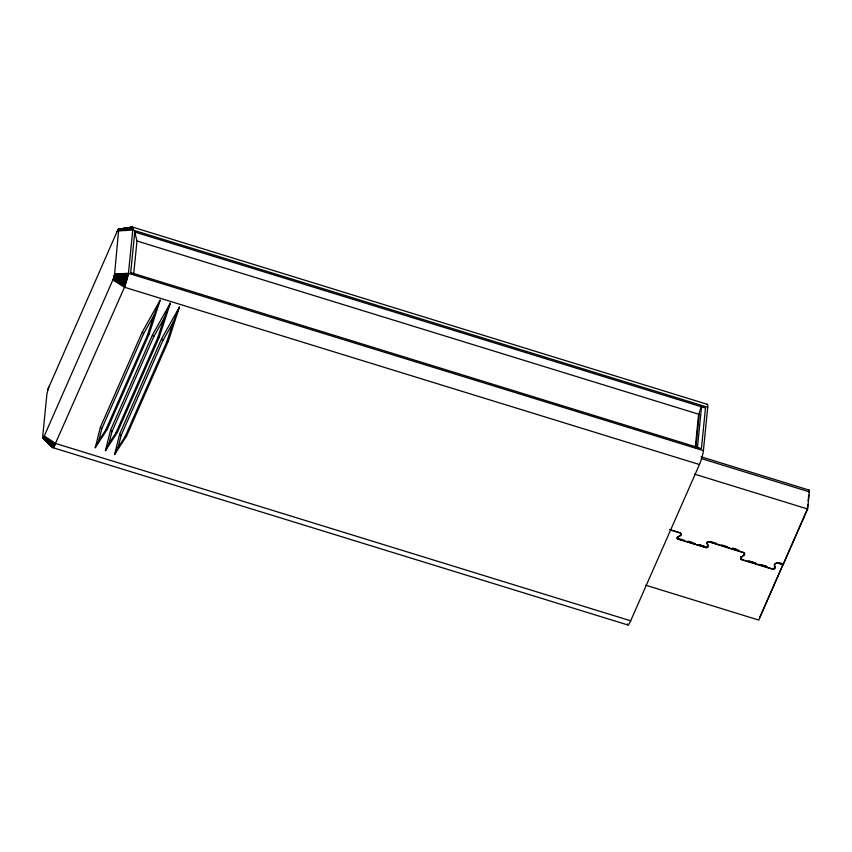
<?xml version="1.0" encoding="UTF-8"?>
<svg xmlns="http://www.w3.org/2000/svg" width="852" height="852" viewBox="0 0 852 852"><rect width="100%" height="100%" fill="white"/><g stroke="black" fill="none" stroke-linecap="round" stroke-linejoin="round"><path stroke-width="1.28" d="M42.706 438.12L44.283 435.99L113.518 278.455L114.615 273.982L118.705 229.177L116.937 231.84L48.042 389.076L46.881 394.284L42.6 437.672L52.92 447.673L627.86 624.974M131.325 227.814L132.614 227.207L132.859 229.007L128.46 273.311L124.935 286.197L53.878 446.97L52.92 447.673L42.813 438.194M773.893 568.412A2.162 1.704 5.7 0 0 774.905 567.624L775.086 566.868L774.819 568.39A2.162 1.704 5.7 0 1 772.86 569.328L741.591 559.668A1.96 1.544 5.7 0 1 740.75 557.613L744.403 554.428A2.428 1.906 5.7 0 0 743.913 552.788L708.885 541.84A1.587 1.246 5.7 0 0 707.107 543.214L708.3 546.27A2.375 1.874 5.7 0 1 706.361 547.751L677.755 539.028A1.555 1.225 5.7 0 1 677.457 537.058L680.599 535.375A2.194 1.736 5.7 0 0 679.875 532.905L670.716 530.04M130.707 272.597L134.765 232.021L705.477 408.012L701.43 448.589L130.707 272.597L132.113 274.131M133.647 274.387L136.98 240.999L134.765 232.021M678.011 539.135L677.841 538.262M708.161 545.259L708.087 546.025A2.141 1.683 5.7 0 1 706.063 547.58L678.096 538.965L678.181 538.187A1.321 1.044 5.7 0 1 677.755 537.985M695.392 446.288L698.597 414.189L136.98 240.999M695.818 448.067L699.471 411.42M697.458 447.364L701.515 406.787L699.982 410.259M627.445 623.909A12.12 1.853 -72.9 0 0 630.672 620.81L699.428 464.532A10.341 1.587 -72.9 0 0 703.401 450.601L707.724 407.288A13.43 2.055 -72.9 0 0 706.681 404.625M708.332 546.015L708.374 545.504M740.857 557.464L740.942 556.697M774.159 568.071A1.928 1.523 5.7 0 0 774.681 567.538L774.851 566.868L774.606 568.305A1.928 1.523 5.7 0 1 773.297 569.115L741.964 559.604A1.725 1.363 5.7 0 1 740.963 557.698L741.038 556.931A1.725 1.363 5.7 0 0 741.772 558.731M743.551 555.483L744.307 554.066M743.934 555.184L744.02 554.418M744.201 554.546L743.7 555.632L744.52 554.151M645.678 585.196L758.781 620.075L807.323 509.155L807.781 504.49M808.133 500.987L808.718 495.161M774.713 567.294L774.276 565.259A3.206 2.524 5.7 0 1 778.504 563.087L783.212 564.546L807.653 509.006L809.357 491.87A8.041 1.235 -72.9 0 0 808.729 490.283M95.275 447.683L100.419 427.171L142.305 331.982L160.155 300.202L149.132 334.09L107.256 429.28L95.275 447.683L98.768 440.729L105.723 430.047L147.556 334.974L153.956 315.315L160.155 300.202M98.768 440.729L101.761 428.833L143.583 333.75L153.956 315.315M105.424 450.676L110.568 430.164L152.444 334.974L170.304 303.205L159.281 337.083L117.395 432.273L105.424 450.676L108.918 443.722L115.872 433.04L157.695 337.967L164.095 318.307L170.304 303.205M108.918 443.722L111.91 431.826L153.733 336.742L164.095 318.307M114.541 454.563L119.685 434.062L161.56 338.862L179.421 307.093L168.398 340.97L126.511 436.16L114.541 454.563L118.034 447.609L124.988 436.938L166.811 341.854L173.212 322.194L179.421 307.093M118.034 447.609L121.016 435.713L162.849 340.64L173.212 322.194M47.691 390.301L48.713 387.085M759.675 617.455L783.212 563.939L779.687 562.852M117.118 231.435L118.449 229.263L131.922 227.207M741.048 557.581L744.637 554.482A2.662 2.098 5.7 0 0 744.094 552.671L709.258 541.734A1.821 1.438 5.7 0 0 706.958 543.491L708.087 546.025M147.556 334.974L149.132 334.09M157.695 337.967L159.281 337.083M166.811 341.854L168.398 340.97M105.723 430.047L107.256 429.28M115.872 433.04L117.395 432.273M124.988 436.938L126.511 436.16M121.751 229.113L118.002 229.784L121.634 229.252M124.243 228.677L131.74 227.335L118.449 229.263M118.236 229.465L131.74 227.335M118.545 229.199L132.39 227.026L707.33 404.327M118.833 229.273L132.614 227.207M125.265 228.709L127.694 228.347M118.918 229.486L132.774 227.601M118.96 229.816L132.848 228.208M118.96 230.253L132.859 229.007M118.918 230.913L132.784 229.997L707.724 407.288M114.615 273.982L128.46 273.311L703.401 450.601M114.562 274.482L128.354 274.206M114.487 274.898L128.183 275.217M114.402 275.345L127.97 276.314M114.285 275.835L127.704 277.496M114.157 276.346L127.385 278.742M114.019 276.879L127.033 280.02M113.859 277.411L126.65 281.309M701.1 456.789L809.123 490.102M701.334 458.568L809.357 491.87M699.428 464.532L124.488 287.241L112.901 280.01M694.54 474.127L807.653 509.006M732.709 548.177L736.394 549.306M710.493 541.521L716.638 543.416M721.548 544.929L727.683 546.824M732.603 548.337L738.737 550.232M669.544 529.486L679.555 532.575A2.428 1.917 5.7 0 1 680.801 535.482L677.819 537.09A1.321 1.044 5.7 0 0 678.096 538.965M783.137 564.716L778.44 563.268A2.971 2.343 5.7 0 0 774.564 564.876L775.011 567.634M688.341 541.329L692.154 542.5M699.78 544.854L706.138 546.814M679.31 538.741L684.177 540.243M687.841 541.361L695.147 543.619M698.8 544.747L706.106 547.005M749.462 561.127L755.649 563.034M760.591 564.557L766.779 566.463M748.152 560.914L755.586 563.215M759.302 564.354L766.736 566.655M630.672 620.81L55.742 443.519L44.283 435.99M113.689 277.933L126.245 282.598M113.518 278.455L125.819 283.854M113.327 278.955L125.372 285.058M113.146 279.424L124.935 286.197M43.963 436.671L55.231 444.616M43.718 437.151L54.752 445.564M43.495 437.545L54.294 446.363M43.292 437.853L53.878 446.97M43.59 438.162L48.543 442.454M43.101 438.066L53.506 447.406M43.505 438.482L52.717 447.513M42.941 438.184L53.186 447.641M42.643 437.939L52.579 447.162M119.685 434.062L121.016 435.713M110.568 430.164L111.91 431.826M100.419 427.171L101.761 428.833M161.56 338.862L162.849 340.64M152.444 334.974L153.733 336.742M142.305 331.982L143.583 333.75M808.985 491.892A6.784 1.044 -72.9 0 1 808.985 492.296M741.666 558.891A1.96 1.544 5.7 0 1 740.825 556.846"/></g></svg>
